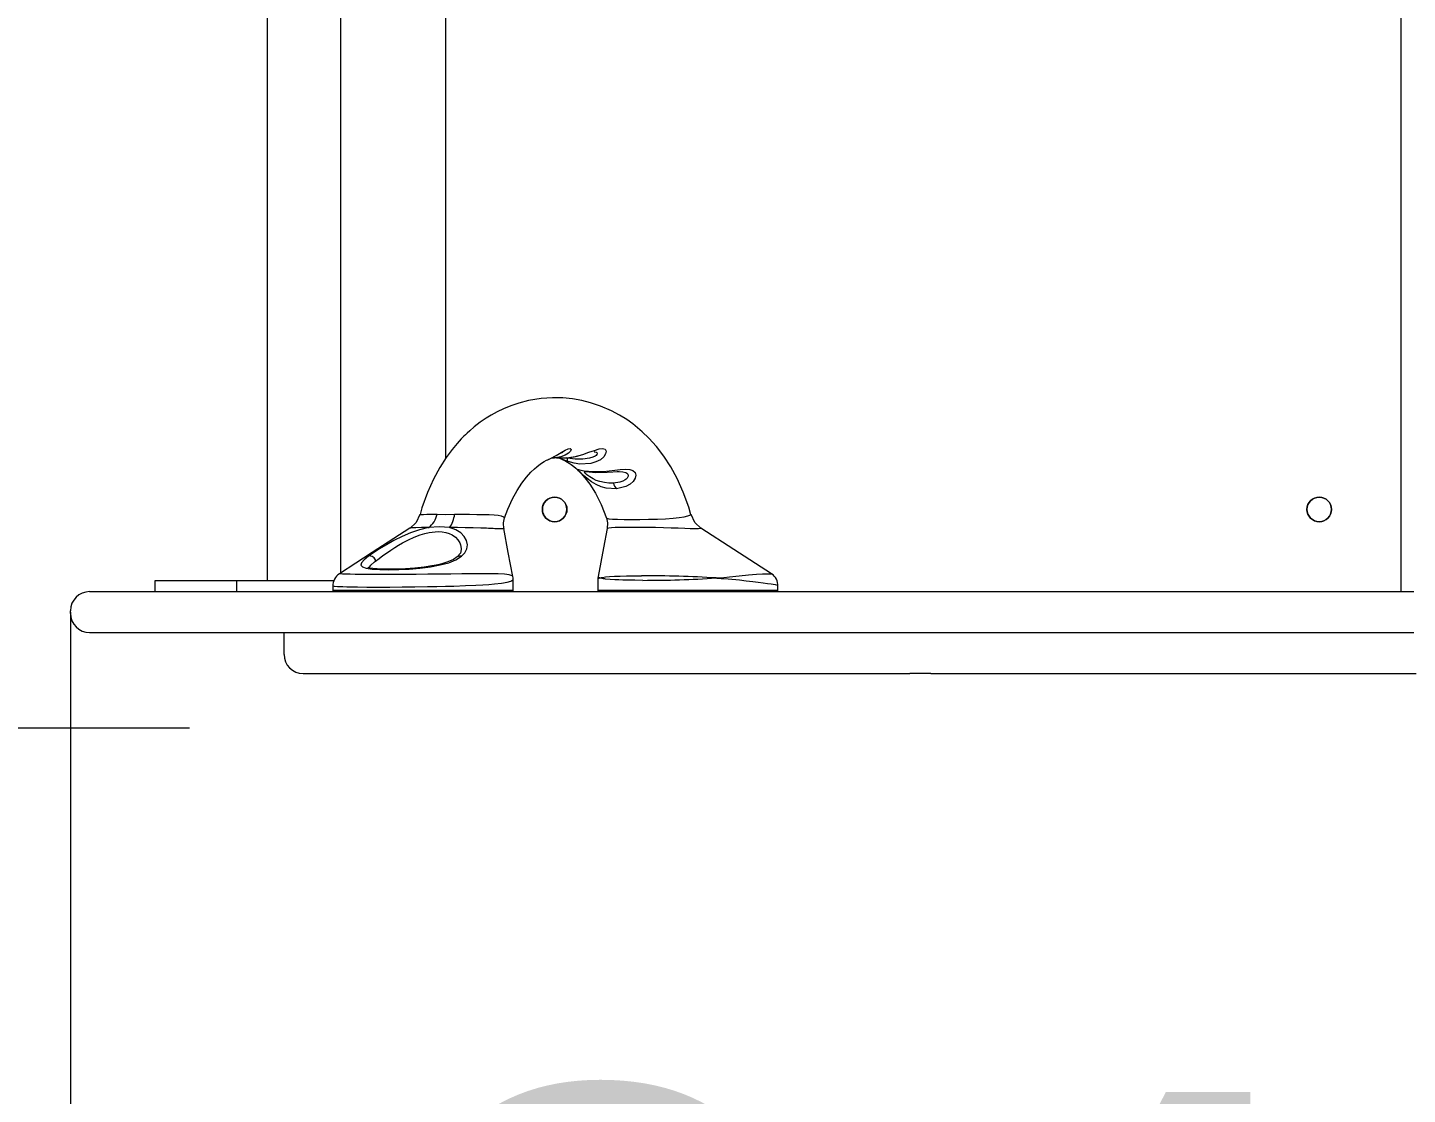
# Model space of a CAD drawing. Header units: millimetres. Extents: x -2553 to 1912, y -2169 to 1930.
# Drawn here: x -364 to 142, y -204 to 187 of the extents above; entities that cross this region are included whole.
import ezdxf

# ---------------------------------------------------------------- set-up
doc = ezdxf.new("R2010")
doc.units = ezdxf.units.MM
for name, color, linetype in [('DIKOM_ОБЪЕКТ', 7, 'Continuous'), ('DIKOM_РАЗМЕР_ЗОНА', 7, 'Continuous'), ('DIKOM_РАЗМЕР_ОБЪЕКТА', 7, 'Continuous')]:
    doc.layers.add(name, color=color, linetype=linetype)
doc.styles.add('style1', font='arialbd.ttf', dxfattribs={"width": 0.8})
doc.dimstyles.new('1-50', dxfattribs={"dimtxt": 300, "dimasz": 200, "dimexe": 100, "dimexo": 0, "dimgap": 100, "dimtad": 1, "dimtxsty": 'style1', "dimcen": 200, "dimclrd": 7, "dimclre": 7, "dimclrt": 7, "dimadec": 1, "dimazin": 2, "dimtfac": 1, "dimtmove": 0, "dimatfit": 2, "dimfxl": 0, "dimlwd": 25, "dimlwe": 18, "dimarcsym": 0})

# ---------------------------------------------------------------- blocks, each defined once
blk = doc.blocks.new('*D0')
at = {"layer": 'Defpoints', "color": 0, "transparency": 16777216}
for p in [(-348.07, -27.18), (491.93, -27.18), (491.93, -608.25)]:
    blk.add_point(p, dxfattribs=at)
at = {"layer": 'DIKOM_РАЗМЕР_ОБЪЕКТА', "color": 7, "lineweight": 18, "transparency": 16777216}
for p, q in [((-348.07, -27.18), (-348.07, -708.25)), ((491.93, -27.18), (491.93, -708.25))]:
    blk.add_line(p, q, dxfattribs=at)
at = {"layer": 'DIKOM_РАЗМЕР_ОБЪЕКТА', "color": 7, "lineweight": 25, "transparency": 16777216}
blk.add_line((-148.07, -608.25), (291.93, -608.25), dxfattribs=at)
at = {"layer": 'DIKOM_РАЗМЕР_ОБЪЕКТА', "color": 7, "transparency": 16777216}
for points in [[(-148.07, -574.92), (-148.07, -641.58), (-348.07, -608.25)], [(291.93, -574.92), (291.93, -641.58), (491.93, -608.25)]]:
    blk.add_solid(points, dxfattribs=at)
at = {"layer": 'DIKOM_РАЗМЕР_ОБЪЕКТА', "color": 7, "transparency": 16777216, "insert": (33.05, -355.08), "char_height": 300, "attachment_point": 5, "style": 'style1'}
blk.add_mtext('{\\fArial|b0|i0|c204|p34;840}', dxfattribs=at)
blk = doc.blocks.new('*D1')
at = {"layer": 'Defpoints', "color": 0, "transparency": 16777216}
for p in [(-317.71, 430.34), (-552.98, -69.66), (-304.44, -69.66)]:
    blk.add_point(p, dxfattribs=at)
at = {"layer": 'DIKOM_РАЗМЕР_ОБЪЕКТА', "color": 7, "lineweight": 25, "transparency": 16777216}
for p, q in [((-552.98, 630.34), (-552.98, 830.34)), ((-552.98, 430.34), (-552.98, -69.66)), ((-552.98, -269.66), (-552.98, -469.66))]:
    blk.add_line(p, q, dxfattribs=at)
at = {"layer": 'DIKOM_РАЗМЕР_ОБЪЕКТА', "color": 7, "lineweight": 18, "transparency": 16777216}
for p, q in [((-317.71, 430.34), (-652.98, 430.34)), ((-304.44, -69.66), (-652.98, -69.66))]:
    blk.add_line(p, q, dxfattribs=at)
at = {"layer": 'DIKOM_РАЗМЕР_ОБЪЕКТА', "color": 7, "transparency": 16777216}
for points in [[(-586.31, 630.34), (-519.65, 630.34), (-552.98, 430.34)], [(-586.31, -269.66), (-519.65, -269.66), (-552.98, -69.66)]]:
    blk.add_solid(points, dxfattribs=at)
at = {"layer": 'DIKOM_РАЗМЕР_ОБЪЕКТА', "color": 7, "transparency": 16777216, "insert": (-806.15, 180.34), "char_height": 300, "attachment_point": 5, "rotation": 90, "style": 'style1'}
blk.add_mtext('{\\fArial|b0|i0|c204|p34;460}', dxfattribs=at)
blk = doc.blocks.new('*D2')
at = {"layer": 'Defpoints', "color": 0, "transparency": 16777216}
for p in [(1912.43, 180.34), (-1887.57, 51.93), (1912.43, -2069.25)]:
    blk.add_point(p, dxfattribs=at)
at = {"layer": 'DIKOM_РАЗМЕР_ЗОНА', "color": 7, "lineweight": 18, "transparency": 16777216}
for p, q in [((1912.43, 180.34), (1912.43, -2169.25)), ((-1887.57, 51.93), (-1887.57, -2169.25))]:
    blk.add_line(p, q, dxfattribs=at)
at = {"layer": 'DIKOM_РАЗМЕР_ЗОНА', "color": 7, "lineweight": 25, "transparency": 16777216}
blk.add_line((-1687.57, -2069.25), (1712.43, -2069.25), dxfattribs=at)
at = {"layer": 'DIKOM_РАЗМЕР_ЗОНА', "color": 7, "transparency": 16777216}
for points in [[(-1687.57, -2035.92), (-1687.57, -2102.58), (-1887.57, -2069.25)], [(1712.43, -2035.92), (1712.43, -2102.58), (1912.43, -2069.25)]]:
    blk.add_solid(points, dxfattribs=at)
at = {"layer": 'DIKOM_РАЗМЕР_ЗОНА', "color": 7, "transparency": 16777216, "insert": (-27.2, -1815.98), "char_height": 300, "attachment_point": 5, "style": 'style1'}
blk.add_mtext('{\\fArial|b0|i0|c204|p34;3840}', dxfattribs=at)
blk = doc.blocks.new('*D3')
at = {"layer": 'Defpoints', "color": 0, "transparency": 16777216}
for p in [(-2102.4, 1930.34), (383.74, 1930.34), (383.74, -1569.66)]:
    blk.add_point(p, dxfattribs=at)
at = {"layer": 'DIKOM_РАЗМЕР_ЗОНА', "color": 7, "lineweight": 18, "transparency": 16777216}
for p, q in [((383.74, 1930.34), (-2202.4, 1930.34)), ((383.74, -1569.66), (-2202.4, -1569.66))]:
    blk.add_line(p, q, dxfattribs=at)
at = {"layer": 'DIKOM_РАЗМЕР_ЗОНА', "color": 7, "lineweight": 25, "transparency": 16777216}
blk.add_line((-2102.4, -1369.66), (-2102.4, 1730.34), dxfattribs=at)
at = {"layer": 'DIKOM_РАЗМЕР_ЗОНА', "color": 7, "transparency": 16777216}
for points in [[(-2135.74, 1730.34), (-2069.07, 1730.34), (-2102.4, 1930.34)], [(-2135.74, -1369.66), (-2069.07, -1369.66), (-2102.4, -1569.66)]]:
    blk.add_solid(points, dxfattribs=at)
at = {"layer": 'DIKOM_РАЗМЕР_ЗОНА', "color": 7, "transparency": 16777216, "insert": (-2355.68, 180.34), "char_height": 300, "attachment_point": 5, "rotation": 90, "style": 'style1'}
blk.add_mtext('{\\fArial|b0|i0|c204|p34;3500}', dxfattribs=at)

msp = doc.modelspace()

# ---------------------------------------------------------------- linework, layer by layer
at = {"layer": 'DIKOM_ОБЪЕКТ', "color": 7, "lineweight": 15}
for p, q in [((139.25, -19.582), (139.25, 380.317)), ((-276, 376.317), (-276, -15.683)), ((-249, -12.778), (-249, 373.412)), ((-210.75, 331.671), (-210.75, 28.955)), ((-173.283, 28.628), (-172.252, 29.065)), ((-171.977, 29.267), (-170.855, 29.298)), ((-170.065, 29.298), (-169.533, 29.299)), ((-169.192, 29.351), (-167.84, 28.687)), ((-165.837, 27.919), (-167.87, 28.708)), ((-166.017, 29.198), (-166.506, 29.321)), ((-147.848, 24.28), (-147.528, 24.283)), ((-189.169, 7.361), (-189.183, 7.339)), ((-151.74, 7.349), (-151.708, 7.299)), ((-223.724, 3.501), (-223.721, 3.493)), ((-236.679, -8.811), (-236.296, -8.497)), ((-249.588, -13.161), (-249.583, -13.157)), ((-154.238, -14.683), (-154.274, -14.683)), ((-341.066, -19.683), (-337.12, -19.683)), ((-337.12, -19.683), (-328.814, -19.683)), ((-328.814, -19.683), (-319.971, -19.683)), ((-319.971, -19.683), (-311.153, -19.683)), ((-317.141, -15.683), (-317.141, -19.683)), ((-287.141, -15.683), (-317.141, -15.683)), ((-311.153, -19.683), (-311.035, -19.683)), ((-311.035, -19.683), (-310.728, -19.683)), ((-310.728, -19.683), (-310.225, -19.683)), ((-310.225, -19.683), (-309.519, -19.683)), ((-309.519, -19.683), (-309.088, -19.683)), ((-309.088, -19.683), (-308.605, -19.683)), ((-308.605, -19.683), (-308.566, -19.683)), ((-308.566, -19.683), (-308.522, -19.683)), ((-308.522, -19.683), (-308.475, -19.683)), ((-308.475, -19.683), (-308.422, -19.683)), ((-308.422, -19.683), (-308.365, -19.683)), ((-308.365, -19.683), (-308.304, -19.683)), ((-308.304, -19.683), (-308.239, -19.683)), ((-308.239, -19.683), (-308.168, -19.683)), ((-308.168, -19.683), (-308.095, -19.683)), ((-308.095, -19.683), (-308.017, -19.683)), ((-308.017, -19.683), (-307.935, -19.683)), ((-307.935, -19.683), (-307.85, -19.683)), ((-307.85, -19.683), (-307.667, -19.683)), ((-307.667, -19.683), (-307.47, -19.683)), ((-307.47, -19.683), (-307.259, -19.683)), ((-307.259, -19.683), (-307.035, -19.683)), ((-307.035, -19.683), (-306.798, -19.683)), ((-306.798, -19.683), (-306.549, -19.683)), ((-306.549, -19.683), (-306.289, -19.683)), ((-306.289, -19.683), (-306.018, -19.683)), ((-306.018, -19.683), (-305.736, -19.683)), ((-305.736, -19.683), (-305.446, -19.683)), ((-305.446, -19.683), (-305.146, -19.683)), ((-305.146, -19.683), (-304.838, -19.683)), ((-304.838, -19.683), (-304.523, -19.683)), ((-304.523, -19.683), (-304.201, -19.683)), ((-304.201, -19.683), (-304.105, -19.683)), ((-304.105, -19.683), (-304.049, -19.683)), ((-304.049, -19.683), (-303.767, -19.683)), ((-303.767, -19.683), (-303.239, -19.683)), ((-303.239, -19.683), (-302.447, -19.683)), ((-302.447, -19.683), (-301.945, -19.683)), ((-301.945, -19.683), (-301.371, -19.683)), ((-301.371, -19.683), (-300.72, -19.683)), ((-300.72, -19.683), (-299.992, -19.683)), ((-299.992, -19.683), (-299.184, -19.683)), ((-299.184, -19.683), (-298.292, -19.683)), ((-298.292, -19.683), (-297.316, -19.683)), ((-297.316, -19.683), (-296.253, -19.683)), ((-296.253, -19.683), (-293.803, -19.683)), ((-293.803, -19.683), (-290.913, -19.683)), ((-290.913, -19.683), (-287.627, -19.683)), ((-287.627, -19.683), (-283.985, -19.683)), ((-287.141, -19.683), (-287.141, -15.683)), ((-251.586, -15.683), (-287.141, -15.683)), ((-283.985, -19.683), (-275.799, -19.683)), ((-275.799, -19.683), (-266.692, -19.683)), ((-266.692, -19.683), (-261.897, -19.683)), ((-261.897, -19.683), (-256.997, -19.683)), ((-256.997, -19.683), (-252.033, -19.683)), ((-252.033, -19.683), (-247.047, -19.683)), ((-251.956, -17.451), (-251.956, -19.183)), ((-251.956, -19.183), (-235.456, -19.183)), ((-247.047, -19.683), (-242.081, -19.683)), ((-242.081, -19.683), (-237.177, -19.683)), ((-237.177, -19.683), (-234.76, -19.683)), ((-235.456, -19.183), (-185.956, -19.183)), ((-235.206, -19.683), (-234.935, -19.683)), ((-234.76, -19.683), (-232.376, -19.683)), ((-232.376, -19.683), (-230.027, -19.683)), ((-230.027, -19.683), (-227.72, -19.683)), ((-227.72, -19.683), (-223.071, -19.683)), ((-223.071, -19.683), (-218.28, -19.683)), ((-218.28, -19.683), (-213.372, -19.683)), ((-213.372, -19.683), (-208.37, -19.683)), ((-208.37, -19.683), (-203.3, -19.683)), ((-207.859, -19.683), (-207.859, -19.582)), ((-203.3, -19.683), (-198.186, -19.683)), ((-198.186, -19.683), (-193.052, -19.683)), ((-193.052, -19.683), (-187.924, -19.683)), ((-187.924, -19.683), (-182.825, -19.683)), ((-187.749, -19.683), (-186.49, -19.683)), ((-186.155, -19.582), (-154.758, -19.582)), ((-185.956, -19.183), (-185.956, -15.181)), ((-182.825, -19.683), (-177.781, -19.683)), ((-180.75, -19.683), (-180.75, -19.582)), ((-180.75, -19.582), (-180.75, -19.683)), ((-177.781, -19.683), (-172.816, -19.683)), ((-172.816, -19.683), (-167.954, -19.683)), ((-167.954, -19.683), (-163.22, -19.683)), ((-163.22, -19.683), (-158.64, -19.683)), ((-158.64, -19.683), (-154.235, -19.683)), ((-154.956, -15.181), (-154.956, -19.183)), ((-154.956, -19.183), (-138.456, -19.183)), ((-154.415, -19.683), (-154.41, -19.683)), ((-154.235, -19.683), (-150.034, -19.683)), ((-150.034, -19.683), (-148, -19.683)), ((-148, -19.683), (-145.992, -19.683)), ((-145.992, -19.683), (-144.01, -19.683)), ((-144.01, -19.683), (-142.052, -19.683)), ((-142.052, -19.683), (-140.119, -19.683)), ((-140.119, -19.683), (-138.211, -19.683)), ((-138.456, -19.183), (-88.956, -19.183)), ((-138.211, -19.683), (-134.469, -19.683)), ((-134.469, -19.683), (-130.825, -19.683)), ((-130.825, -19.683), (-127.276, -19.683)), ((-127.276, -19.683), (-120.459, -19.683)), ((-120.459, -19.683), (-107.916, -19.683)), ((-107.916, -19.683), (-104.999, -19.683)), ((-104.999, -19.683), (-102.166, -19.683)), ((-102.166, -19.683), (-100.781, -19.683)), ((-100.781, -19.683), (-99.417, -19.683)), ((-99.417, -19.683), (-98.073, -19.683)), ((-98.073, -19.683), (-97.409, -19.683)), ((-97.409, -19.683), (-96.75, -19.683)), ((-96.75, -19.683), (-96.084, -19.683)), ((-96.084, -19.683), (-95.399, -19.683)), ((-95.399, -19.683), (-94.696, -19.683)), ((-94.696, -19.683), (-93.975, -19.683)), ((-93.975, -19.683), (-93.237, -19.683)), ((-93.237, -19.683), (-92.481, -19.683)), ((-92.481, -19.683), (-91.707, -19.683)), ((-91.707, -19.683), (-90.917, -19.683)), ((-90.917, -19.683), (-90.11, -19.683)), ((-90.11, -19.683), (-89.287, -19.683)), ((-89.935, -19.683), (-89.49, -19.683)), ((-89.287, -19.683), (-88.448, -19.683)), ((-89.155, -19.582), (139.25, -19.582)), ((-88.956, -19.183), (-88.956, -17.452)), ((-88.448, -19.683), (-87.593, -19.683)), ((-87.593, -19.683), (-86.723, -19.683)), ((-86.723, -19.683), (-85.838, -19.683)), ((-85.838, -19.683), (-84.024, -19.683)), ((-84.024, -19.683), (-82.152, -19.683)), ((-82.152, -19.683), (-80.227, -19.683)), ((-80.227, -19.683), (-78.249, -19.683)), ((-78.249, -19.683), (-76.221, -19.683)), ((-76.221, -19.683), (-74.147, -19.683)), ((-74.147, -19.683), (-72.028, -19.683)), ((-72.028, -19.683), (-67.663, -19.683)), ((-67.663, -19.683), (-63.147, -19.683)), ((-63.147, -19.683), (-58.499, -19.683)), ((-58.499, -19.683), (-48.88, -19.683)), ((-48.88, -19.683), (-26.251, -19.683)), ((-26.251, -19.683), (-19.737, -19.683)), ((-19.737, -19.683), (-14.204, -19.683)), ((-14.204, -19.683), (-8.379, -19.683)), ((-8.379, -19.683), (-2.327, -19.683)), ((-2.327, -19.683), (3.888, -19.683)), ((3.888, -19.683), (16.56, -19.683)), ((16.56, -19.683), (29.13, -19.683)), ((29.13, -19.683), (41.093, -19.683)), ((41.093, -19.683), (51.943, -19.683)), ((51.943, -19.683), (61.175, -19.683)), ((61.175, -19.683), (63.555, -19.683)), ((63.555, -19.683), (66.293, -19.683)), ((66.293, -19.683), (69.372, -19.683)), ((69.372, -19.683), (72.773, -19.683)), ((72.773, -19.683), (80.466, -19.683)), ((80.466, -19.683), (89.227, -19.683)), ((89.227, -19.683), (98.905, -19.683)), ((98.905, -19.683), (109.355, -19.683)), ((109.355, -19.683), (120.428, -19.683)), ((119.25, -19.683), (119.25, -19.582)), ((120.428, -19.683), (131.976, -19.683)), ((125.046, -19.683), (125.046, -19.582)), ((131.976, -19.683), (143.851, -19.683)), ((-348.066, -27.683), (-348.066, -26.683)), ((-341.066, -34.683), (-337.12, -34.683)), ((-337.12, -34.683), (-328.814, -34.683)), ((-328.814, -34.683), (-319.971, -34.683)), ((-319.971, -34.683), (-311.153, -34.683)), ((-311.153, -34.683), (-311.035, -34.683)), ((-311.035, -34.683), (-310.728, -34.683)), ((-310.728, -34.683), (-310.225, -34.683)), ((-310.225, -34.683), (-309.519, -34.683)), ((-309.519, -34.683), (-309.088, -34.683)), ((-309.088, -34.683), (-308.605, -34.683)), ((-308.605, -34.683), (-308.566, -34.683)), ((-308.566, -34.683), (-308.522, -34.683)), ((-308.522, -34.683), (-308.475, -34.683)), ((-308.475, -34.683), (-308.422, -34.683)), ((-308.422, -34.683), (-308.365, -34.683)), ((-308.365, -34.683), (-308.304, -34.683)), ((-308.304, -34.683), (-308.239, -34.683)), ((-308.239, -34.683), (-308.168, -34.683)), ((-308.168, -34.683), (-308.095, -34.683)), ((-308.095, -34.683), (-308.017, -34.683)), ((-308.017, -34.683), (-307.935, -34.683)), ((-307.935, -34.683), (-307.85, -34.683)), ((-307.85, -34.683), (-307.667, -34.683)), ((-307.667, -34.683), (-307.47, -34.683)), ((-307.47, -34.683), (-307.259, -34.683)), ((-307.259, -34.683), (-307.035, -34.683)), ((-307.035, -34.683), (-306.798, -34.683)), ((-306.798, -34.683), (-306.549, -34.683)), ((-306.549, -34.683), (-306.289, -34.683)), ((-306.289, -34.683), (-306.018, -34.683)), ((-306.018, -34.683), (-305.736, -34.683)), ((-305.736, -34.683), (-305.446, -34.683)), ((-305.446, -34.683), (-305.146, -34.683)), ((-305.146, -34.683), (-304.838, -34.683)), ((-304.838, -34.683), (-304.523, -34.683)), ((-304.523, -34.683), (-304.201, -34.683)), ((-304.201, -34.683), (-304.105, -34.683)), ((-304.105, -34.683), (-304.049, -34.683)), ((-304.049, -34.683), (-303.767, -34.683)), ((-303.767, -34.683), (-303.239, -34.683)), ((-303.239, -34.683), (-302.447, -34.683)), ((-302.447, -34.683), (-301.945, -34.683)), ((-301.945, -34.683), (-301.371, -34.683)), ((-301.371, -34.683), (-300.72, -34.683)), ((-300.72, -34.683), (-299.992, -34.683)), ((-299.992, -34.683), (-299.184, -34.683)), ((-299.184, -34.683), (-298.292, -34.683)), ((-298.292, -34.683), (-297.316, -34.683)), ((-297.316, -34.683), (-296.253, -34.683)), ((-296.253, -34.683), (-293.803, -34.683)), ((-293.803, -34.683), (-290.913, -34.683)), ((-290.913, -34.683), (-287.627, -34.683)), ((-287.627, -34.683), (-283.985, -34.683)), ((-283.985, -34.683), (-275.799, -34.683)), ((-275.799, -34.683), (-266.692, -34.683)), ((-269.851, -42.683), (-269.851, -34.683)), ((-266.692, -34.683), (-261.897, -34.683)), ((-261.897, -34.683), (-256.997, -34.683)), ((-256.997, -34.683), (-252.033, -34.683)), ((-252.033, -34.683), (-247.047, -34.683)), ((-247.047, -34.683), (-242.081, -34.683)), ((-242.081, -34.683), (-237.177, -34.683)), ((-237.177, -34.683), (-234.76, -34.683)), ((-234.76, -34.683), (-232.376, -34.683)), ((-232.376, -34.683), (-230.027, -34.683)), ((-230.027, -34.683), (-227.72, -34.683)), ((-227.72, -34.683), (-223.071, -34.683)), ((-223.071, -34.683), (-218.28, -34.683)), ((-218.28, -34.683), (-213.372, -34.683)), ((-213.372, -34.683), (-208.37, -34.683)), ((-208.37, -34.683), (-203.3, -34.683)), ((-203.3, -34.683), (-198.186, -34.683)), ((-198.186, -34.683), (-193.052, -34.683)), ((-193.052, -34.683), (-187.924, -34.683)), ((-187.924, -34.683), (-182.825, -34.683)), ((-182.825, -34.683), (-177.781, -34.683)), ((-177.781, -34.683), (-172.816, -34.683)), ((-172.816, -34.683), (-167.954, -34.683)), ((-167.954, -34.683), (-163.22, -34.683)), ((-163.22, -34.683), (-158.64, -34.683)), ((-158.64, -34.683), (-154.235, -34.683)), ((-154.235, -34.683), (-150.034, -34.683)), ((-150.034, -34.683), (-148, -34.683)), ((-148, -34.683), (-145.992, -34.683)), ((-145.992, -34.683), (-144.01, -34.683)), ((-144.01, -34.683), (-142.052, -34.683)), ((-142.052, -34.683), (-140.119, -34.683)), ((-140.119, -34.683), (-138.211, -34.683)), ((-138.211, -34.683), (-134.469, -34.683)), ((-134.469, -34.683), (-130.825, -34.683)), ((-130.825, -34.683), (-127.276, -34.683)), ((-127.276, -34.683), (-120.459, -34.683)), ((-120.459, -34.683), (-107.916, -34.683)), ((-107.916, -34.683), (-104.999, -34.683)), ((-104.999, -34.683), (-102.166, -34.683)), ((-102.166, -34.683), (-100.781, -34.683)), ((-100.781, -34.683), (-99.417, -34.683)), ((-99.417, -34.683), (-98.073, -34.683)), ((-98.073, -34.683), (-97.409, -34.683)), ((-97.409, -34.683), (-96.75, -34.683)), ((-96.75, -34.683), (-96.084, -34.683)), ((-96.084, -34.683), (-95.399, -34.683)), ((-95.399, -34.683), (-94.696, -34.683)), ((-94.696, -34.683), (-93.975, -34.683)), ((-93.975, -34.683), (-93.237, -34.683)), ((-93.237, -34.683), (-92.481, -34.683)), ((-92.481, -34.683), (-91.707, -34.683)), ((-91.707, -34.683), (-90.917, -34.683)), ((-90.917, -34.683), (-90.11, -34.683)), ((-90.11, -34.683), (-89.287, -34.683)), ((-89.287, -34.683), (-88.832, -34.683)), ((-88.832, -34.683), (-87.73, -34.683)), ((-87.73, -34.683), (-86.068, -34.683)), ((-86.068, -34.683), (-84.418, -34.683)), ((-84.418, -34.683), (-82.77, -34.683)), ((-82.77, -34.683), (-79.432, -34.683)), ((-79.432, -34.683), (-75.966, -34.683)), ((-75.966, -34.683), (-72.282, -34.683)), ((-72.282, -34.683), (-68.293, -34.683)), ((-68.293, -34.683), (-66.156, -34.683)), ((-66.156, -34.683), (-65.867, -34.683)), ((-65.867, -34.683), (-63.147, -34.683)), ((-63.147, -34.683), (-58.499, -34.683)), ((-58.499, -34.683), (-48.88, -34.683)), ((-48.88, -34.683), (-26.251, -34.683)), ((-26.251, -34.683), (-19.737, -34.683)), ((-19.737, -34.683), (-14.204, -34.683)), ((-14.204, -34.683), (-8.379, -34.683)), ((-8.379, -34.683), (-2.327, -34.683)), ((-2.327, -34.683), (3.888, -34.683)), ((3.888, -34.683), (16.56, -34.683)), ((16.56, -34.683), (29.13, -34.683)), ((29.13, -34.683), (41.093, -34.683)), ((41.093, -34.683), (51.943, -34.683)), ((51.943, -34.683), (61.175, -34.683)), ((61.175, -34.683), (63.555, -34.683)), ((63.555, -34.683), (66.293, -34.683)), ((66.293, -34.683), (69.372, -34.683)), ((69.372, -34.683), (72.773, -34.683)), ((72.773, -34.683), (80.466, -34.683)), ((80.466, -34.683), (89.227, -34.683)), ((89.227, -34.683), (98.905, -34.683)), ((98.905, -34.683), (109.355, -34.683)), ((109.355, -34.683), (120.428, -34.683)), ((120.428, -34.683), (131.976, -34.683)), ((131.976, -34.683), (143.851, -34.683)), ((-262.851, -49.683), (-262.813, -49.683)), ((-262.813, -49.683), (-261.351, -49.683)), ((-261.351, -49.683), (-258.891, -49.683)), ((-258.891, -49.683), (-256.709, -49.683)), ((-256.709, -49.683), (-254.708, -49.683)), ((-254.708, -49.683), (-253.746, -49.683)), ((-253.746, -49.683), (-252.793, -49.683)), ((-252.793, -49.683), (-251.837, -49.683)), ((-251.837, -49.683), (-250.866, -49.683)), ((-250.866, -49.683), (-249.869, -49.683)), ((-249.869, -49.683), (-248.832, -49.683)), ((-248.832, -49.683), (-247.744, -49.683)), ((-247.744, -49.683), (-246.593, -49.683)), ((-246.593, -49.683), (-244.053, -49.683)), ((-244.053, -49.683), (-228.949, -49.683)), ((-228.949, -49.683), (-217.078, -49.683)), ((-217.078, -49.683), (-201.297, -49.683)), ((-201.297, -49.683), (-199.066, -49.683)), ((-199.066, -49.683), (-196.87, -49.683)), ((-196.87, -49.683), (-194.708, -49.683)), ((-194.708, -49.683), (-192.582, -49.683)), ((-192.582, -49.683), (-188.428, -49.683)), ((-188.428, -49.683), (-184.404, -49.683)), ((-184.404, -49.683), (-180.506, -49.683)), ((-180.506, -49.683), (-176.727, -49.683)), ((-176.727, -49.683), (-169.512, -49.683)), ((-169.512, -49.683), (-162.721, -49.683)), ((-162.721, -49.683), (-156.315, -49.683)), ((-156.315, -49.683), (-144.508, -49.683)), ((-144.508, -49.683), (-123.839, -49.683)), ((-123.839, -49.683), (-119.063, -49.683)), ((-119.063, -49.683), (-114.368, -49.683)), ((-114.368, -49.683), (-112.038, -49.683)), ((-112.038, -49.683), (-109.715, -49.683)), ((-109.715, -49.683), (-108.553, -49.683)), ((-108.553, -49.683), (-107.392, -49.683)), ((-107.392, -49.683), (-106.229, -49.683)), ((-106.229, -49.683), (-105.065, -49.683)), ((-105.065, -49.683), (-102.794, -49.683)), ((-102.794, -49.683), (-100.636, -49.683)), ((-100.636, -49.683), (-98.578, -49.683)), ((-98.578, -49.683), (-96.61, -49.683)), ((-96.61, -49.683), (-94.721, -49.683)), ((-94.721, -49.683), (-92.9, -49.683)), ((-92.9, -49.683), (-91.135, -49.683)), ((-91.135, -49.683), (-90.27, -49.683)), ((-90.27, -49.683), (-89.415, -49.683)), ((-89.415, -49.683), (-87.73, -49.683)), ((-87.73, -49.683), (-86.068, -49.683)), ((-86.068, -49.683), (-84.418, -49.683)), ((-84.418, -49.683), (-82.77, -49.683)), ((-82.77, -49.683), (-79.432, -49.683)), ((-79.432, -49.683), (-75.966, -49.683)), ((-75.966, -49.683), (-72.282, -49.683)), ((-72.282, -49.683), (-68.293, -49.683)), ((-68.293, -49.683), (-66.156, -49.683)), ((-66.156, -49.683), (-63.909, -49.683)), ((-63.909, -49.683), (-61.542, -49.683)), ((-61.542, -49.683), (-59.043, -49.683)), ((-59.043, -49.683), (-56.4, -49.683)), ((-56.4, -49.683), (-53.604, -49.683)), ((-53.604, -49.683), (-50.643, -49.683)), ((-50.643, -49.683), (-47.505, -49.683)), ((-47.505, -49.683), (-44.18, -49.683)), ((-44.18, -49.683), (-40.658, -49.683)), ((-32.972, -49.683), (-40.658, -49.683)), ((-32.972, -49.683), (-29.095, -49.683)), ((-29.095, -49.683), (-24.504, -49.683)), ((-24.504, -49.683), (-13.554, -49.683)), ((-13.554, -49.683), (12.784, -49.683)), ((12.784, -49.683), (40.022, -49.683)), ((40.022, -49.683), (52.096, -49.683)), ((52.096, -49.683), (57.418, -49.683)), ((57.418, -49.683), (62.137, -49.683)), ((62.137, -49.683), (64.517, -49.683)), ((64.517, -49.683), (67.255, -49.683)), ((67.255, -49.683), (70.334, -49.683)), ((70.334, -49.683), (73.735, -49.683)), ((73.735, -49.683), (81.429, -49.683)), ((81.429, -49.683), (90.188, -49.683)), ((90.188, -49.683), (99.867, -49.683)), ((99.867, -49.683), (110.317, -49.683)), ((110.317, -49.683), (121.39, -49.683)), ((121.39, -49.683), (132.937, -49.683)), ((132.937, -49.683), (144.813, -49.683))]:
    msp.add_line(p, q, dxfattribs=at)
at = {"layer": 'DIKOM_ОБЪЕКТ', "color": 7, "lineweight": 15, "flags": 128}
for points in [[(-120.855, 8.495), (-121.601, 11.191), (-123.642, 16.791), (-125.886, 21.717), (-128.253, 26.018), (-130.799, 29.922), (-133.477, 33.419), (-136.213, 36.481), (-138.692, 38.889), (-140.367, 40.347), (-142.135, 41.751), (-144.358, 43.339), (-146.984, 44.983), (-149.907, 46.55), (-153.898, 48.284), (-157.567, 49.505), (-160.847, 50.319), (-164.173, 50.892), (-167.697, 51.235), (-171.519, 51.305), (-175.735, 51.017), (-180.363, 50.255), (-183.836, 49.362), (-186.83, 48.354), (-189.424, 47.291), (-191.737, 46.182), (-193.942, 44.975), (-195.82, 43.823), (-197.981, 42.341), (-200.17, 40.656), (-201.818, 39.252), (-202.748, 38.403), (-203.382, 37.8), (-203.984, 37.209), (-204.946, 36.222), (-206.445, 34.578), (-208.309, 32.328), (-210.449, 29.424), (-212.756, 25.828), (-215.102, 21.532), (-217.347, 16.571), (-219.358, 11.029), (-220.055, 8.507)], [(-172.252, 29.065), (-170.223, 30.143), (-168.414, 31.225), (-166.918, 32.103), (-165.776, 32.62), (-165.019, 32.702), (-164.71, 32.372), (-164.921, 31.745), (-165.68, 30.986), (-166.919, 30.269), (-168.512, 29.709), (-170.336, 29.356), (-170.929, 29.315)], [(-168.018, 31.536), (-167.857, 31.52), (-167.816, 31.435), (-167.914, 31.308), (-168.145, 31.15), (-168.826, 30.853), (-169.311, 30.717)], [(-156.267, 31.531), (-155.989, 31.531), (-155.563, 31.449), (-155.266, 31.287), (-155.116, 31.06), (-155.242, 30.522), (-155.506, 30.229), (-155.9, 29.937), (-156.782, 29.501), (-157.958, 29.136), (-160.467, 28.769), (-163.176, 28.789), (-166.017, 29.198)], [(-162.671, 29.948), (-160.395, 30.587), (-158.18, 31.341), (-156.168, 32.062), (-154.472, 32.571), (-153.165, 32.718), (-152.292, 32.43), (-151.907, 31.732), (-152.064, 30.739), (-152.789, 29.631), (-154.014, 28.61), (-155.608, 27.805), (-157.443, 27.27), (-161.503, 27.038), (-163.642, 27.337), (-165.837, 27.919)], [(-189.089, 7.303), (-187.901, 10.568), (-186.22, 14.26), (-184.512, 17.359), (-182.765, 20.028), (-181.047, 22.258), (-179.444, 24.039), (-178.118, 25.318), (-177.3, 26.025), (-176.483, 26.669), (-175.56, 27.322), (-174.609, 27.915), (-173.698, 28.401), (-173.266, 28.589)], [(-173.466, 28.528), (-172.99, 28.741), (-172.863, 28.806)], [(-172.293, 29.064), (-172.277, 29.058), (-172.252, 29.065)], [(-169.533, 29.299), (-166.242, 29.306), (-162.495, 29.921)], [(-167.694, 28.62), (-167.01, 28.299), (-166.09, 27.788), (-165.437, 27.379), (-164.643, 26.827), (-163.771, 26.155), (-163.047, 25.543), (-162.492, 25.041), (-162.104, 24.673), (-161.718, 24.292), (-161.02, 23.568), (-159.641, 21.994), (-157.855, 19.632), (-155.813, 16.39), (-153.706, 12.228), (-151.774, 7.272)], [(-165.837, 27.919), (-165.899, 27.98), (-165.95, 28.072), (-165.99, 28.192), (-166.019, 28.341), (-166.036, 28.517), (-166.041, 28.719), (-166.035, 28.947), (-166.017, 29.198)], [(-162.494, 29.921), (-162.498, 29.918), (-162.549, 29.896), (-162.607, 29.906), (-162.671, 29.948)], [(-148.092, 17.97), (-151.833, 18.215), (-153.718, 18.749), (-155.549, 19.548), (-157.279, 20.574), (-158.837, 21.731), (-160.156, 22.87), (-161.207, 23.853), (-161.96, 24.574), (-162.372, 24.989), (-162.39, 25.117), (-161.966, 25.023), (-161.11, 24.809), (-159.889, 24.574), (-156.686, 24.282)], [(-149.235, 20.044), (-150.856, 20.043), (-152.54, 20.228), (-154.182, 20.6), (-155.516, 21.058), (-156.698, 21.605), (-157.902, 22.319), (-158.937, 23.086), (-159.342, 23.435), (-159.645, 23.731), (-159.831, 23.96), (-159.895, 24.123), (-159.67, 24.274), (-159.423, 24.289), (-159.367, 24.288)], [(-159.373, 24.29), (-158.142, 24.146), (-155.817, 23.981)], [(-156.686, 24.282), (-152.867, 24.372), (-150.816, 24.553), (-148.724, 24.785), (-146.69, 25.005), (-144.823, 25.116), (-143.249, 25.016), (-142.062, 24.632), (-141.311, 23.945), (-141.035, 22.989), (-141.264, 21.861), (-141.988, 20.701), (-143.146, 19.651), (-144.62, 18.822), (-148.092, 17.97)], [(-155.817, 23.981), (-151.456, 24.087), (-149.404, 24.218), (-147.608, 24.289)], [(-147.528, 24.283), (-147.169, 24.287), (-145.831, 24.199), (-144.689, 23.9), (-144.264, 23.649), (-143.971, 23.335), (-143.822, 22.977), (-143.817, 22.588), (-144.188, 21.842), (-144.508, 21.521), (-144.918, 21.217), (-145.81, 20.756), (-146.921, 20.39), (-149.235, 20.044), (-149.235, 20.044)], [(-220.107, 8.552), (-221.485, 5.677), (-223.804, 3.474)], [(-220.072, 8.509), (-220.081, 8.543), (-219.683, 8.596), (-218.83, 8.62), (-217.533, 8.632), (-215.815, 8.639), (-213.751, 8.644)], [(-213.751, 8.644), (-210.726, 8.596), (-207.368, 8.642)], [(-207.368, 8.642), (-204.64, 8.637), (-201.898, 8.631), (-199.289, 8.619), (-196.861, 8.594), (-194.703, 8.539), (-192.879, 8.435), (-191.424, 8.272), (-190.313, 8.053)], [(-190.313, 8.053), (-189.471, 7.754), (-189.11, 7.452), (-189.169, 7.361)], [(-189.393, 3.358), (-189.504, 5.459), (-189.1, 7.372)], [(-151.808, 7.359), (-151.408, 5.473), (-151.511, 3.392)], [(-151.708, 7.299), (-151.628, 7.173), (-150.883, 6.976), (-149.551, 6.854), (-147.674, 6.794), (-145.304, 6.773), (-142.558, 6.774), (-139.505, 6.785), (-136.322, 6.816), (-133.124, 6.885), (-130.093, 7.007), (-127.374, 7.197), (-125.107, 7.454), (-123.325, 7.755), (-122.021, 8.053)], [(-122.021, 8.053), (-121.264, 8.271), (-120.855, 8.434), (-120.84, 8.499)], [(-117.144, 3.494), (-119.44, 5.691), (-120.804, 8.546)], [(-223.736, 3.517), (-237.547, -5.392), (-249.59, -13.158)], [(-216.942, 3.784), (-220.243, 3.005), (-223.498, 1.893), (-226.643, 0.533), (-229.585, -0.957), (-232.336, -2.507), (-234.828, -4.018), (-237.041, -5.445), (-238.902, -6.735)], [(-236.296, -8.497), (-235.042, -7.518), (-233.622, -6.471), (-231.972, -5.31), (-230.686, -4.44), (-229.325, -3.553), (-227.906, -2.673), (-226.438, -1.814), (-224.303, -0.678), (-222.196, 0.296), (-220.038, 1.119), (-218.322, 1.636), (-216.674, 2.007), (-213.457, 2.319), (-211.979, 2.241), (-210.601, 2.005), (-209.388, 1.634), (-208.283, 1.115), (-207.107, 0.286), (-206.192, -0.693), (-205.507, -1.833), (-205.241, -2.511), (-205.068, -3.174), (-204.962, -4.036), (-204.965, -4.29)], [(-216.942, 3.784), (-219.544, 3.754), (-221.624, 3.701), (-223.043, 3.621), (-223.73, 3.514), (-223.724, 3.501)], [(-209.233, 3.783), (-212.919, 4.094), (-216.942, 3.784)], [(-204.867, -6.756), (-203.637, -5.47), (-202.926, -4.055), (-202.721, -2.533), (-203.021, -0.987), (-203.822, 0.52), (-205.122, 1.882), (-206.931, 3.003), (-209.233, 3.783)], [(-189.415, 3.386), (-189.403, 3.363), (-189.542, 3.302), (-189.791, 3.269), (-190.08, 3.257), (-190.439, 3.256), (-190.86, 3.268), (-191.603, 3.302), (-192.632, 3.355), (-193.319, 3.392), (-194.314, 3.444), (-194.994, 3.477), (-195.706, 3.509), (-196.401, 3.538), (-197.078, 3.564), (-197.731, 3.586), (-200.548, 3.666), (-203.539, 3.725), (-206.293, 3.76), (-209.233, 3.783)], [(-186.053, -14.179), (-187.731, -5.392), (-189.399, 3.389)], [(-151.511, 3.397), (-152.847, -3.65), (-154.862, -14.189)], [(-142.381, 3.785), (-143.861, 3.788), (-145.07, 3.788), (-146.026, 3.787), (-146.749, 3.784), (-148.527, 3.755), (-149.879, 3.698), (-150.866, 3.6), (-151.42, 3.469), (-151.51, 3.399), (-151.508, 3.396)], [(-117.163, 3.494), (-117.303, 3.382), (-118.099, 3.291), (-119.401, 3.255), (-121.101, 3.29), (-123.123, 3.381), (-125.459, 3.501), (-128.064, 3.61), (-130.869, 3.694), (-133.818, 3.746), (-136.773, 3.772), (-139.659, 3.781), (-142.381, 3.785)], [(-91.363, -13.132), (-105.175, -4.23), (-117.157, 3.503)], [(-204.956, -4.287), (-205.26, -5.592), (-206.411, -6.984)], [(-238.902, -6.735), (-240.552, -8.048), (-241.515, -9.126), (-241.718, -9.984), (-241.121, -10.638), (-239.73, -11.116), (-237.591, -11.438), (-234.805, -11.619), (-231.465, -11.67)], [(-206.411, -6.984), (-207.774, -7.898), (-209.223, -8.577), (-210.602, -9.076), (-211.745, -9.418), (-212.856, -9.704), (-214.117, -9.985), (-215.666, -10.28), (-218.52, -10.711), (-221.978, -11.087), (-225.416, -11.339), (-228.579, -11.475), (-231.356, -11.518), (-233.739, -11.484), (-235.724, -11.387), (-237.314, -11.234), (-238.47, -11.043), (-239.097, -10.883), (-239.119, -10.93)], [(-238.731, -10.977), (-238.004, -10.026), (-236.679, -8.811)], [(-231.465, -11.67), (-227.84, -11.596), (-223.993, -11.399), (-220.065, -11.064), (-216.255, -10.582), (-212.683, -9.928), (-209.526, -9.084), (-206.89, -8.029), (-204.867, -6.756)], [(-233.572, -13.401), (-234.692, -13.401), (-236.531, -13.398), (-238.968, -13.39), (-241.786, -13.373), (-243.754, -13.354), (-245.667, -13.327), (-247.361, -13.29), (-248.406, -13.257), (-249.167, -13.218), (-249.342, -13.205), (-249.473, -13.192), (-249.558, -13.178), (-249.593, -13.165), (-249.588, -13.161)], [(-186.108, -14.187), (-186.31, -13.912), (-187.359, -13.555), (-189.104, -13.304), (-191.43, -13.167), (-194.204, -13.116), (-197.401, -13.117), (-200.914, -13.148), (-204.724, -13.191), (-208.753, -13.238), (-212.922, -13.283), (-217.201, -13.323), (-221.456, -13.356), (-225.676, -13.38), (-229.726, -13.395), (-233.572, -13.401)], [(-185.957, -15.218), (-185.98, -14.683), (-186.051, -14.187)], [(-154.955, -15.181), (-154.956, -15.179), (-154.858, -14.983), (-154.596, -14.813), (-154.457, -14.753), (-154.274, -14.683)], [(-154.838, -14.125), (-154.924, -14.682), (-154.946, -15.2)], [(-154.851, -14.191), (-154.86, -14.281), (-154.78, -14.41), (-154.584, -14.547), (-154.274, -14.683)], [(-154.238, -14.683), (-153.725, -14.555), (-153.235, -14.467), (-152.168, -14.321), (-150.67, -14.182), (-148.874, -14.071), (-146.768, -13.985), (-144.393, -13.923), (-141.783, -13.884), (-138.938, -13.867)], [(-138.456, -15.55), (-141.361, -15.534), (-143.981, -15.491), (-145.737, -15.447), (-147.193, -15.396), (-148.652, -15.33), (-150.45, -15.217), (-152.09, -15.067), (-152.364, -15.035), (-152.626, -15.002), (-152.876, -14.967), (-153.113, -14.93), (-153.337, -14.891), (-153.762, -14.808), (-154.031, -14.746), (-154.181, -14.704), (-154.22, -14.691), (-154.232, -14.686), (-154.238, -14.683)], [(-111.592, -14.684), (-108.788, -14.459), (-106.676, -14.267), (-103.168, -13.912), (-99.714, -13.555), (-96.845, -13.304), (-94.602, -13.167), (-92.941, -13.116), (-91.86, -13.117), (-91.359, -13.148), (-91.381, -13.16)], [(-111.592, -14.683), (-111.583, -14.684), (-111.566, -14.685), (-111.506, -14.689), (-111.289, -14.704), (-110.466, -14.763), (-110.095, -14.791), (-109.724, -14.819), (-109.355, -14.847), (-107.187, -15.025), (-103.104, -15.41), (-100.614, -15.675), (-98.204, -15.952), (-96.214, -16.194), (-94.329, -16.436), (-92.735, -16.653), (-91.43, -16.847), (-89.974, -17.1), (-89.131, -17.321), (-88.959, -17.437), (-88.974, -17.452)], [(-251.941, -17.449), (-251.858, -17.54), (-251.471, -17.635), (-250.298, -17.758), (-248.362, -17.858), (-246.837, -17.906), (-245.048, -17.945), (-243.003, -17.976), (-239.479, -18.006), (-235.456, -18.016)], [(-235.456, -18.016), (-231.128, -18.007), (-226.587, -17.978), (-221.934, -17.928), (-217.268, -17.859), (-213.91, -17.795), (-210.688, -17.721), (-207.628, -17.637), (-203.388, -17.491), (-199.611, -17.321), (-197.086, -17.178), (-194.823, -17.019), (-192.828, -16.846), (-190.252, -16.546), (-188.194, -16.192), (-186.807, -15.808), (-186.075, -15.41), (-185.975, -15.271), (-185.962, -15.169)]]:
    msp.add_lwpolyline(points, dxfattribs=at)
at = {"layer": 'DIKOM_ОБЪЕКТ', "color": 7, "lineweight": 15}
for centre in [(-170.75, 10.418), (109.25, 10.418)]:
    msp.add_circle(centre, 4.5, dxfattribs=at)
at = {"layer": 'DIKOM_ОБЪЕКТ', "color": 7, "lineweight": 15, "extrusion": (-2.77556e-16, 3.47972e-15, -1)}
for centre, radius in [((170.75, 10.418), 4.489), ((-109.25, 10.418), 4.486)]:
    msp.add_circle(centre, radius, dxfattribs=at)
at = {"layer": 'DIKOM_ОБЪЕКТ', "color": 7, "lineweight": 15}
for centre, radius, start, end in [((-170.468, 25.743), 3.575, 82.62319, 97.38336), ((-168.185, 51.555), 22.3, 265.32163, 284.31758), ((-155.674, 25.788), 1.814, 236.11554, 265.48883), ((-143.844, 21.632), 5.62, 196.41066, 220.89501), ((-222.318, 10.698), 8.81, 307.60895, 346.51477), ((-218.406, 9.954), 11.115, 325.61657, 353.22186), ((-238.466, -8.823), 2.194, 8.54246, 101.45362), ((-205.449, -8.225), 1.58, 68.36078, 127.40714), ((-246.83, -17.484), 5.131, 122.43321, 182.67607), ((-138.031, -445.019), 431.153, 86.4843, 90.12044), ((-138.048, 392.879), 408.429, 269.94276, 273.71395), ((-94.08, -17.483), 5.129, 357.36279, 57.58883), ((-341.066, -26.683), 7, 90, 180), ((-251.456, -19.183), 0.5, 180, 270), ((-186.456, -19.183), 0.5, 270, 0), ((-154.456, -19.183), 0.5, 180, 270), ((-89.456, -19.183), 0.5, 270, 0), ((-341.066, -27.683), 7, 180, 270), ((-262.851, -42.683), 7, 180, 270)]:
    msp.add_arc(centre, radius, start, end, dxfattribs=at)

# ---------------------------------------------------------------- dimensions: what is measured, and where the dimension line sits
at = {"layer": 'DIKOM_РАЗМЕР_ЗОНА'}
dim = msp.add_linear_dim(base=(-2102.402, 1930.34), p1=(383.744, -1569.66), p2=(383.744, 1930.34), angle=90, text='{\\fArial|b0|i0|c204|p34;3500}', dimstyle='1-50', dxfattribs=at)
dim.commit()
dim.dimension.update_dxf_attribs({"geometry": '*D3', "text_midpoint": (-2102.402, 180.34), "dimtype": 160})
dim = msp.add_linear_dim(base=(1912.434, -2069.25), p1=(-1887.566, 51.932), p2=(1912.434, 180.34), text='{\\fArial|b0|i0|c204|p34;3840}', dimstyle='1-50', dxfattribs=at)
dim.commit()
dim.dimension.update_dxf_attribs({"geometry": '*D2', "text_midpoint": (-27.198, -2069.25), "dimtype": 160})
at = {"layer": 'DIKOM_РАЗМЕР_ОБЪЕКТА'}
dim = msp.add_linear_dim(base=(-552.98, -69.66), p1=(-317.705, 430.34), p2=(-304.444, -69.66), angle=90, text='{\\fArial|b0|i0|c204|p34;460}', dimstyle='1-50', dxfattribs=at)
dim.commit()
dim.dimension.update_dxf_attribs({"geometry": '*D1', "text_midpoint": (-552.98, 180.34), "dimtype": 160})
dim = msp.add_linear_dim(base=(491.934, -608.25), p1=(-348.066, -27.183), p2=(491.934, -27.183), text='{\\fArial|b0|i0|c204|p34;<>}', dimstyle='1-50', dxfattribs=at)
dim.commit()
dim.dimension.update_dxf_attribs({"geometry": '*D0', "text_midpoint": (33.052, -608.25), "dimtype": 160})

doc.saveas('drawing.dxf')
